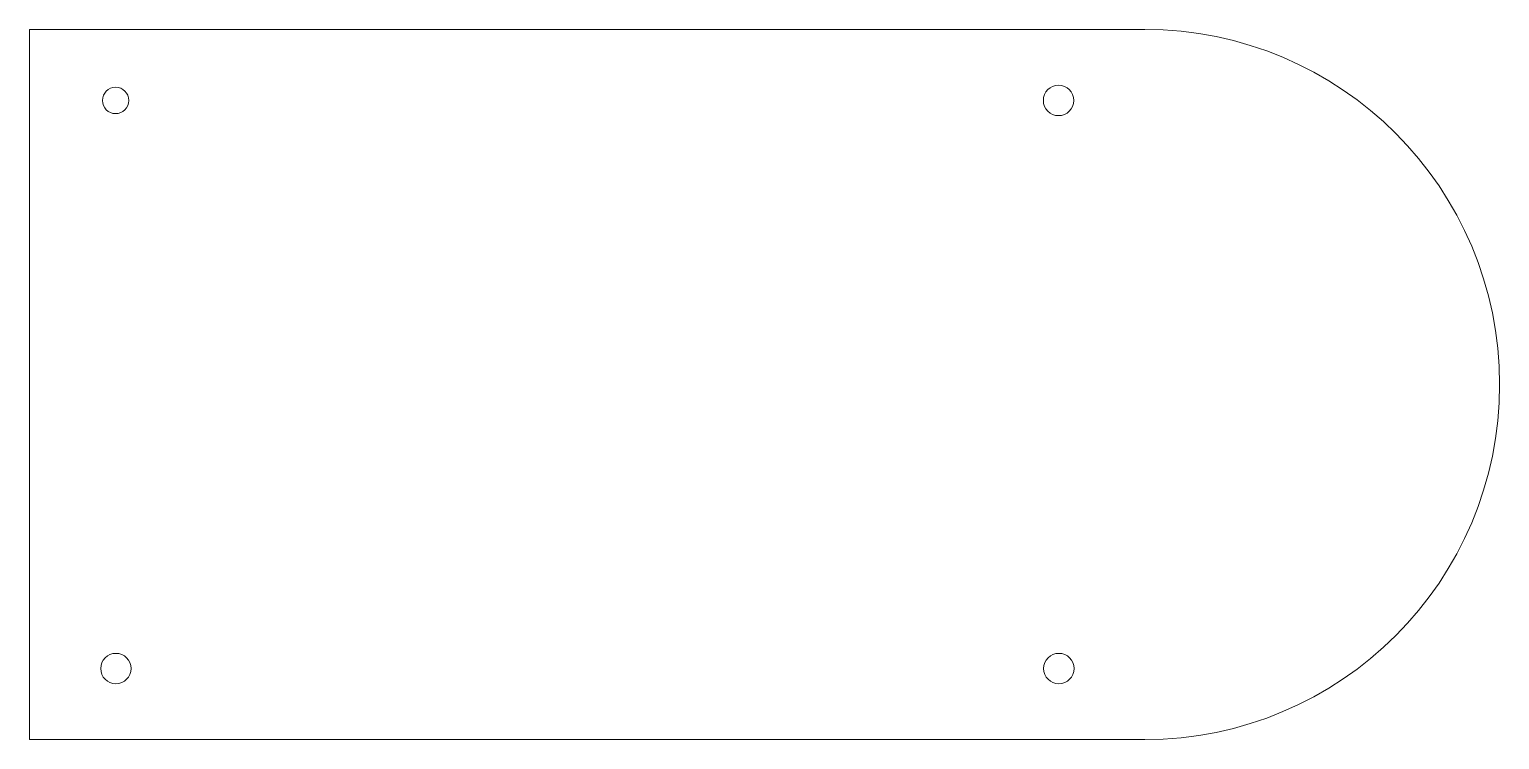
# Model space of a CAD drawing. Header units: millimetres. Extents: x -67 to 78, y -48 to 22.
import ezdxf

# ---------------------------------------------------------------- set-up
doc = ezdxf.new("R2010")
doc.units = ezdxf.units.MM

msp = doc.modelspace()

# ---------------------------------------------------------------- linework, layer by layer
at = {"color": 7, "linetype": 'Continuous', "lineweight": 15}
for p, q in [((-67.43, 21.98), (-67.43, -48.02)), ((42.57, 21.98), (-67.43, 21.98)), ((-67.43, -48.02), (42.57, -48.02))]:
    msp.add_line(p, q, dxfattribs=at)
for centre, radius in [((-58.93, 14.98), 1.3), ((34.07, 14.98), 1.5), ((-58.9, -41.02), 1.5), ((34.1, -41.02), 1.5)]:
    msp.add_circle(centre, radius, dxfattribs=at)
msp.add_arc((42.57, -13.02), 35, 270, 90, dxfattribs=at)

doc.saveas('drawing.dxf')
